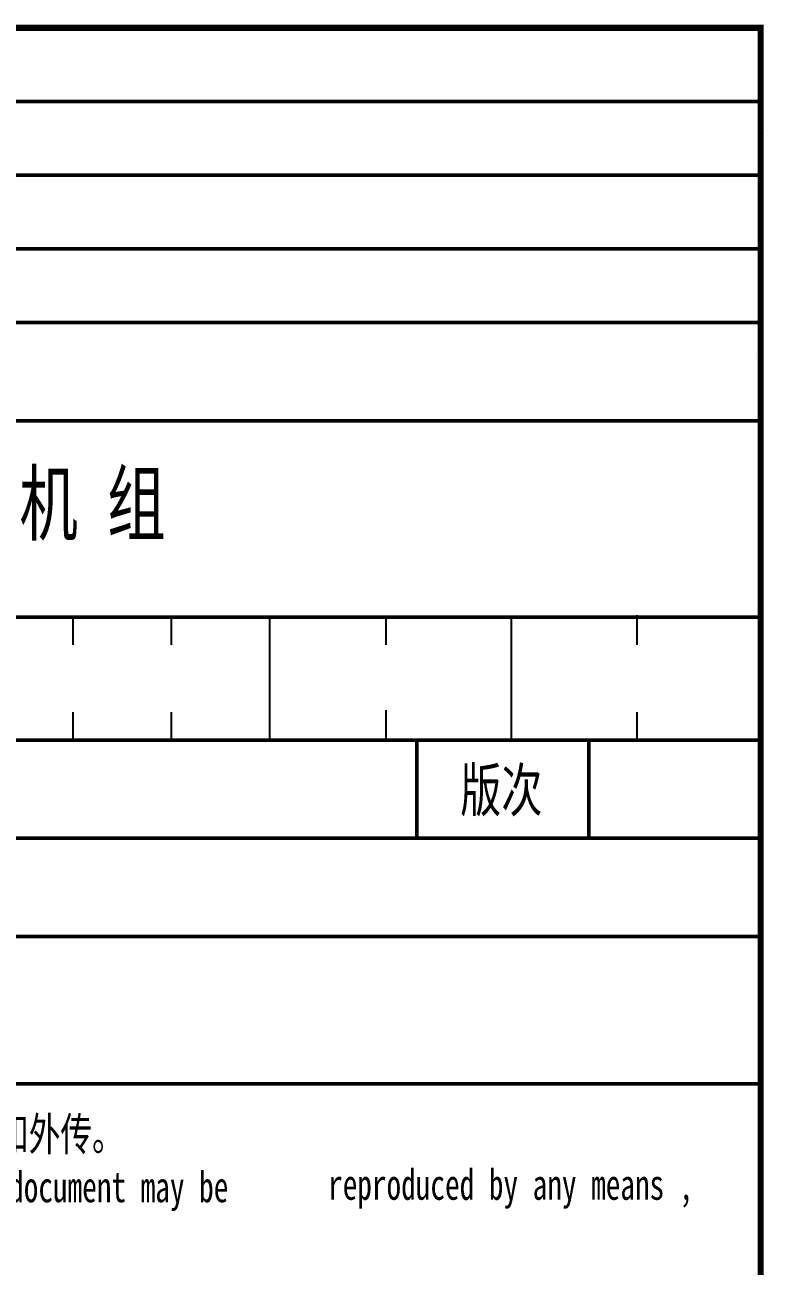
# Model space of a CAD drawing. Header units: millimetres. Extents: x 1121821 to 2245272, y -909469 to -453619.
# Drawn here: x 2245211.1 to 2245271.5, y -909409.1 to -909308 of the extents above; entities that cross this region are included whole.
import ezdxf

# ---------------------------------------------------------------- set-up
doc = ezdxf.new("R2010")
doc.units = ezdxf.units.MM
doc.layers.add('1', color=7, linetype='Continuous')
doc.styles.add('宋体', font='', dxfattribs={"width": 0.7})
doc.styles.get('宋体').set_extended_font_data('SimSun')

msp = doc.modelspace()

# ---------------------------------------------------------------- linework, layer by layer
at = {"layer": '1', "color": 7}
msp.add_line((2245271.54, -909316.59), (2245271.54, -909316.59), dxfattribs=at)
msp.add_line((2245271.54, -909316.59), (2245271.54, -909316.59), dxfattribs=at)
msp.add_line((2245271.54, -909316.59), (2245271.54, -909316.59), dxfattribs=at)
msp.add_line((2245271.54, -909316.59), (2245271.54, -909316.59), dxfattribs=at)
at = {"layer": '1'}
for p, q in [((2245270.68, -909334.9), (2245270.68, -909334.9)), ((2245270.68, -909334.9), (2245270.68, -909334.9)), ((2245270.68, -909334.9), (2245270.68, -909334.9)), ((2245270.68, -909334.9), (2245270.68, -909334.9)), ((2245271.01, -909408.21), (2245271.01, -909334.9)), ((2245215.01, -909358.5), (2245215.01, -909356.26)), ((2245223.01, -909358.5), (2245223.01, -909356.26)), ((2245231.01, -909366.26), (2245231.01, -909356.26)), ((2245240.5, -909358.51), (2245240.5, -909356.26)), ((2245250.7, -909366.32), (2245250.7, -909356.32)), ((2245260.94, -909358.5), (2245260.94, -909356.09)), ((2245215.01, -909366.26), (2245215.01, -909364)), ((2245223.01, -909366.26), (2245223.01, -909364)), ((2245240.5, -909366.17), (2245240.5, -909363.82)), ((2245260.94, -909366.26), (2245260.94, -909364)), ((2245271.01, -909366.26), (2245091.01, -909366.26))]:
    msp.add_line(p, q, dxfattribs=at)
at = {"layer": '1', "color": 7, "const_width": 0.5}
msp.add_lwpolyline([(2245091.01, -909468.26), (2245271.01, -909468.26), (2245271.01, -909308.26), (2245091.01, -909308.26)], close=True, dxfattribs=at)
at = {"layer": '1', "color": 7, "const_width": 0.3}
for points in [[(2245091.01, -909314.26), (2245271.01, -909314.26)], [(2245091.01, -909320.26), (2245271.01, -909320.26)], [(2245091.01, -909326.26), (2245271.01, -909326.26)], [(2245091.01, -909332.26), (2245271.01, -909332.26)], [(2245091.01, -909340.26), (2245271.01, -909340.26)], [(2245091.01, -909356.26), (2245271.01, -909356.26)], [(2245091.01, -909366.26), (2245271.01, -909366.26)], [(2245243.01, -909366.26), (2245243.01, -909374.26)], [(2245257.01, -909366.26), (2245257.01, -909374.26)], [(2245109.01, -909374.26), (2245271.01, -909374.26)], [(2245109.01, -909382.26), (2245271.01, -909382.26)], [(2245091.01, -909394.26), (2245271.01, -909394.26)]]:
    msp.add_lwpolyline(points, dxfattribs=at)

# ---------------------------------------------------------------- texts
at = {"linetype": 'Continuous', "insert": (2245182, -909347.27), "char_height": 5, "attachment_point": 5, "style": '宋体'}
msp.add_mtext_dynamic_manual_height_columns('海 南 昌 江 核 电 厂 3、4 号 机 组', width=163.6991, gutter_width=1, heights=[0], dxfattribs=at)
at = {"layer": '1', "color": 7, "style": '宋体', "width": 0.7}
msp.add_text('版次', height=3.5, dxfattribs=at).set_placement((2245246.54, -909372.08))
at = {"layer": '1', "color": 7, "ltscale": 0.8, "style": '宋体', "width": 0.7}
for s, height, p in [('本文件产权属中国核电工程有限公司（CNPE）所有，未经书面许可，不得以任何方式复制、传播、发表和外传。', 2.7, (2245092.81, -909399.7)), ('This document is the property of China Nuclear Power Engineering CO.,LTD (CNPE) , no part of this document may be', 2.5, (2245093.12, -909403.9)), ('reproduced by any means , ', 2.5, (2245235.77, -909403.7))]:
    msp.add_text(s, height=height, dxfattribs=at).set_placement(p)

doc.saveas('drawing.dxf')
